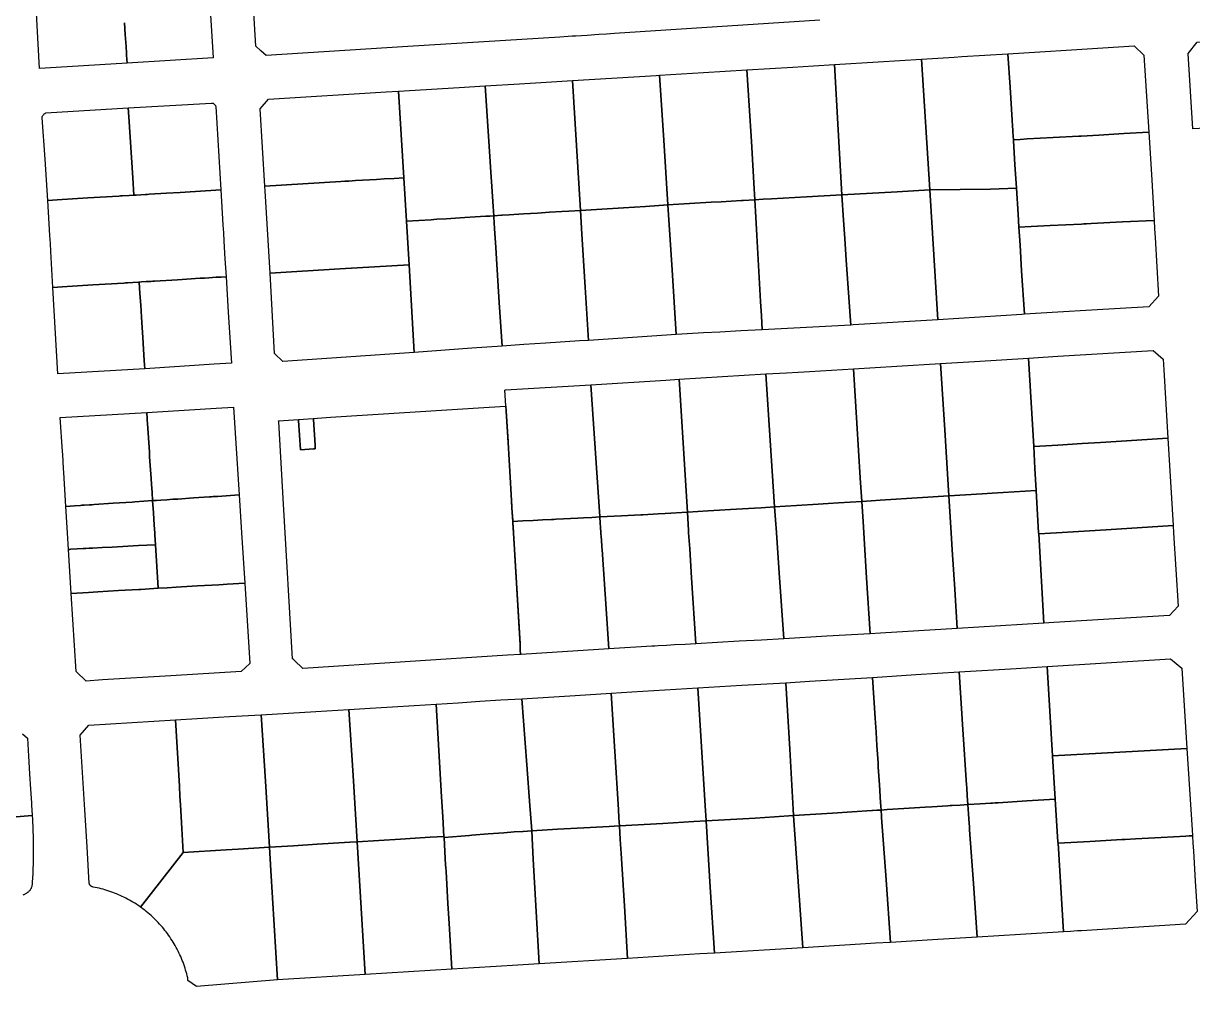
# Model space of a CAD drawing. Header units: metres. Extents: x 3 to 1005126, y 39 to 4383651.
# Drawn here: x 478348 to 478615.7, y 4364191.4 to 4364412.1 of the extents above; entities that cross this region are included whole.
import ezdxf

# ---------------------------------------------------------------- set-up
doc = ezdxf.new("R2010")
doc.units = ezdxf.units.M
doc.header["$MEASUREMENT"] = 0
doc.layers.add('TM_Llucmajor', color=7, linetype='Continuous')

msp = doc.modelspace()

# ---------------------------------------------------------------- linework, layer by layer
at = {"layer": 'TM_Llucmajor', "linetype": 'Continuous', "flags": 128}
for points in [[(478530.4, 4364412.82), (478506.86, 4364411.28), (478483.32, 4364409.76), (478481.52, 4364409.65), (478479.72, 4364409.53), (478477.11, 4364409.36), (478474.5, 4364409.2), (478473.62, 4364409.14), (478472.75, 4364409.09), (478470.79, 4364408.96), (478436, 4364406.81), (478403.58, 4364404.75), (478402.39, 4364405.82), (478401.21, 4364406.9), (478399.58, 4364433.83)], [(478390.2, 4364424.01), (478391.42, 4364404.22), (478371.73, 4364403.01), (478371.67, 4364403.94), (478371.62, 4364404.86), (478371.57, 4364405.63), (478371.52, 4364406.4), (478371.49, 4364406.83), (478371.32, 4364409.54), (478371.14, 4364412.25)], [(478371.14, 4364412.25), (478371.32, 4364409.54), (478371.49, 4364406.83), (478371.52, 4364406.4), (478371.57, 4364405.63), (478371.62, 4364404.86), (478371.67, 4364403.94), (478371.73, 4364403.01), (478371.73, 4364403.01), (478355.47, 4364402), (478351.7, 4364401.77), (478350.57, 4364421.56)], [(478347.77, 4364249.3), (478348.9, 4364248.3), (478349.15, 4364244.24), (478349.4, 4364240.18), (478349.47, 4364239), (478349.54, 4364237.82), (478349.81, 4364233.41), (478349.85, 4364232.73), (478349.89, 4364232.05), (478349.93, 4364231.52), (478349.96, 4364230.99), (478349.99, 4364230.58), (478334.44, 4364229.32)], [(478334.44, 4364229.32), (478349.99, 4364230.58), (478350, 4364230.46), (478350.03, 4364229.92), (478350.06, 4364229.39), (478350.09, 4364228.86), (478350.11, 4364228.32), (478350.14, 4364227.78), (478350.16, 4364227.24), (478350.17, 4364226.71), (478350.19, 4364226.17), (478350.2, 4364225.63), (478350.22, 4364225.09), (478350.22, 4364224.55), (478350.23, 4364224.02), (478350.24, 4364223.48), (478350.24, 4364222.94), (478350.24, 4364222.41), (478350.23, 4364221.87), (478350.23, 4364221.34), (478350.22, 4364220.8), (478350.21, 4364220.27), (478350.2, 4364219.74), (478350.19, 4364219.21), (478350.17, 4364218.68), (478350.15, 4364218.16), (478350.13, 4364217.64), (478350.11, 4364217.11), (478350.08, 4364216.59), (478350.05, 4364216.08), (478350.02, 4364215.56), (478349.99, 4364215.05), (478349.98, 4364214.89), (478349.96, 4364214.76), (478349.93, 4364214.58), (478349.91, 4364214.46), (478349.89, 4364214.38), (478349.84, 4364214.22), (478349.79, 4364214.06), (478349.76, 4364213.99), (478349.72, 4364213.88), (478349.63, 4364213.71), (478349.54, 4364213.56), (478349.49, 4364213.48), (478349.39, 4364213.37), (478349.25, 4364213.24), (478349.16, 4364213.16), (478349.06, 4364213.08), (478348.99, 4364213.03), (478348.85, 4364212.93), (478348.67, 4364212.81), (478348.58, 4364212.75), (478348.43, 4364212.67), (478348.29, 4364212.59), (478348.21, 4364212.55), (478348.06, 4364212.47), (478347.99, 4364212.44), (478347.87, 4364212.38)]]:
    msp.add_lwpolyline(points, dxfattribs=at)
for points in [[(478615.77, 4364387.92), (478614.72, 4364405.19), (478616.79, 4364407.83), (478645.32, 4364409.66), (478646.6, 4364389.58), (478615.77, 4364387.92)], [(478574.41, 4364389.91), (478573.93, 4364397.53), (478573.46, 4364405.16), (478580.73, 4364405.62), (478588, 4364406.07), (478602.34, 4364406.97), (478604.59, 4364404.83), (478605.69, 4364387.15), (478600, 4364386.84), (478594.3, 4364386.53), (478590.19, 4364386.3), (478589.71, 4364386.27), (478583.77, 4364385.95), (478577.84, 4364385.62), (478576.26, 4364385.53), (478574.69, 4364385.45), (478574.58, 4364387.24), (478574.47, 4364389.03), (478574.44, 4364389.47), (478574.41, 4364389.91)], [(478535.41, 4364372.8), (478534.56, 4364387.75), (478533.72, 4364402.7), (478543.71, 4364403.32), (478553.69, 4364403.93), (478555.54, 4364373.99), (478548.05, 4364373.5), (478535.41, 4364372.8)], [(478555.54, 4364373.99), (478553.69, 4364403.93), (478557.43, 4364404.16), (478561.17, 4364404.39), (478562.89, 4364404.5), (478568.17, 4364404.83), (478573.46, 4364405.16), (478573.93, 4364397.53), (478574.41, 4364389.91), (478574.44, 4364389.47), (478574.47, 4364389.03), (478574.58, 4364387.24), (478574.69, 4364385.45), (478574.7, 4364385.33), (478574.7, 4364385.21), (478575.04, 4364379.77), (478575.38, 4364374.33), (478569.48, 4364374.13), (478555.54, 4364373.99)], [(478495.58, 4364370.5), (478494.62, 4364385.36), (478493.67, 4364400.23), (478498.71, 4364400.54), (478503.76, 4364400.85), (478508.72, 4364401.15), (478513.68, 4364401.46), (478514.22, 4364393.26), (478514.75, 4364385.07), (478515.05, 4364379.63), (478515.36, 4364374.19), (478515.43, 4364372.95), (478515.5, 4364371.7), (478512.78, 4364371.55), (478512.45, 4364371.53), (478510.06, 4364371.39), (478507.78, 4364371.25), (478505.49, 4364371.11), (478500.54, 4364370.8), (478495.58, 4364370.5)], [(478515.36, 4364374.19), (478515.05, 4364379.63), (478514.75, 4364385.07), (478514.22, 4364393.26), (478513.68, 4364401.46), (478518.91, 4364401.78), (478524.15, 4364402.1), (478528.93, 4364402.4), (478533.72, 4364402.7), (478534.56, 4364387.75), (478535.41, 4364372.8), (478527.35, 4364372.36), (478519.3, 4364371.91), (478517.4, 4364371.81), (478515.5, 4364371.7), (478515.43, 4364372.95), (478515.36, 4364374.19)], [(478454.8, 4364381.63), (478454.5, 4364386.25), (478453.76, 4364397.78), (478461.6, 4364398.26), (478467.66, 4364398.63), (478473.72, 4364399), (478474.64, 4364384.13), (478475.56, 4364369.25), (478472.9, 4364369.09), (478471.26, 4364368.99), (478468.48, 4364368.82), (478465.7, 4364368.64), (478462.47, 4364368.44), (478459.24, 4364368.24), (478457.63, 4364368.14), (478457.46, 4364368.13), (478455.68, 4364368.02), (478455.61, 4364369.1), (478455.54, 4364370.17), (478455.39, 4364372.44), (478455.24, 4364374.72), (478455.04, 4364377.99), (478454.8, 4364381.63)], [(478475.56, 4364369.25), (478474.64, 4364384.13), (478473.72, 4364399), (478492.88, 4364400.18), (478493.67, 4364400.23), (478494.62, 4364385.36), (478495.58, 4364370.5), (478490.48, 4364370.18), (478485.39, 4364369.86), (478480.47, 4364369.56), (478475.56, 4364369.25)], [(478403.29, 4364374.83), (478402.21, 4364392.54), (478404.14, 4364394.75), (478431.05, 4364396.42), (478433.91, 4364396.59), (478434.52, 4364386.66), (478435.12, 4364376.74), (478432.87, 4364376.6), (478430.62, 4364376.47), (478428.82, 4364376.36), (478425.6, 4364376.16), (478424.04, 4364376.07), (478422.49, 4364375.98), (478421.59, 4364375.92), (478420.69, 4364375.87), (478412, 4364375.35), (478403.29, 4364374.83)], [(478435.12, 4364376.74), (478434.52, 4364386.66), (478433.91, 4364396.59), (478447.76, 4364397.42), (478453.76, 4364397.78), (478454.5, 4364386.25), (478454.8, 4364381.63), (478455.04, 4364377.99), (478455.24, 4364374.72), (478455.39, 4364372.44), (478455.54, 4364370.17), (478455.61, 4364369.1), (478455.68, 4364368.02), (478454.78, 4364367.97), (478453.88, 4364367.91), (478451.47, 4364367.76), (478449.05, 4364367.61), (478448, 4364367.55), (478446.95, 4364367.48), (478444.8, 4364367.35), (478442.66, 4364367.22), (478442, 4364367.18), (478441.35, 4364367.13), (478438.54, 4364366.96), (478435.73, 4364366.79), (478435.12, 4364376.74)], [(478372.13, 4364390.73), (478372, 4364392.73), (478391.07, 4364393.85), (478391.23, 4364393.84), (478391.31, 4364393.83), (478391.42, 4364393.8), (478391.52, 4364393.75), (478391.6, 4364393.7), (478391.67, 4364393.65), (478391.76, 4364393.55), (478391.83, 4364393.46), (478391.92, 4364393.34), (478391.95, 4364393.28), (478392, 4364393.19), (478392.06, 4364393.04), (478393.16, 4364373.95), (478390.92, 4364373.81), (478389.67, 4364373.73), (478383.85, 4364373.38), (478380.75, 4364373.2), (478376.78, 4364372.96), (478376.36, 4364372.93), (478375.94, 4364372.9), (478374.86, 4364372.84), (478373.78, 4364372.78), (478373.26, 4364372.75), (478373.01, 4364376.74), (478372.13, 4364390.73)], [(478353.61, 4364371.55), (478352.95, 4364381.01), (478352.29, 4364390.46), (478352.28, 4364390.56), (478352.29, 4364390.68), (478352.31, 4364390.77), (478352.33, 4364390.84), (478352.41, 4364391.01), (478352.47, 4364391.08), (478352.56, 4364391.18), (478352.62, 4364391.24), (478352.77, 4364391.35), (478352.88, 4364391.44), (478352.94, 4364391.49), (478353.12, 4364391.61), (478372, 4364392.73), (478372.13, 4364390.73), (478373.01, 4364376.74), (478373.26, 4364372.75), (478372.19, 4364372.68), (478370.59, 4364372.58), (478370.2, 4364372.56), (478369.8, 4364372.53), (478362.76, 4364372.11), (478355.71, 4364371.68), (478353.61, 4364371.55)], [(478574.7, 4364385.21), (478574.7, 4364385.33), (478574.69, 4364385.45), (478576.26, 4364385.53), (478577.84, 4364385.62), (478583.77, 4364385.95), (478589.71, 4364386.27), (478590.19, 4364386.3), (478594.3, 4364386.53), (478600, 4364386.84), (478605.69, 4364387.15), (478606.29, 4364377.5), (478606.91, 4364366.98), (478599.7, 4364366.61), (478592.5, 4364366.24), (478591.43, 4364366.19), (478591.33, 4364366.18), (478590.83, 4364366.16), (478590.32, 4364366.13), (478583.14, 4364365.76), (478578.76, 4364365.53), (478575.95, 4364365.39), (478575.76, 4364368.37), (478575.38, 4364374.33), (478575.04, 4364379.77), (478574.7, 4364385.21)], [(478404.51, 4364354.88), (478403.36, 4364373.71), (478403.29, 4364374.83), (478412, 4364375.35), (478420.69, 4364375.87), (478421.59, 4364375.92), (478422.49, 4364375.98), (478424.04, 4364376.07), (478425.6, 4364376.16), (478428.82, 4364376.36), (478430.62, 4364376.47), (478432.87, 4364376.6), (478435.12, 4364376.74), (478435.73, 4364366.79), (478436.34, 4364356.79), (478420.43, 4364355.83), (478404.51, 4364354.88)], [(478354.73, 4364351.62), (478354.5, 4364355.73), (478354.27, 4364359.84), (478354.17, 4364361.68), (478354.06, 4364363.53), (478353.61, 4364371.55), (478355.71, 4364371.68), (478362.76, 4364372.11), (478369.8, 4364372.53), (478370.2, 4364372.56), (478370.59, 4364372.58), (478372.19, 4364372.68), (478373.26, 4364372.75), (478373.78, 4364372.78), (478374.86, 4364372.84), (478375.94, 4364372.9), (478376.36, 4364372.93), (478376.78, 4364372.96), (478380.75, 4364373.2), (478383.85, 4364373.38), (478389.67, 4364373.73), (478390.92, 4364373.81), (478393.16, 4364373.95), (478393.66, 4364365.92), (478393.77, 4364364.08), (478393.89, 4364362.23), (478394.14, 4364358.15), (478394.39, 4364354.06), (478393.28, 4364353.99), (478392.16, 4364353.92), (478391.29, 4364353.87), (478390.42, 4364353.82), (478389.43, 4364353.76), (478388.44, 4364353.7), (478383.23, 4364353.38), (478378.02, 4364353.06), (478377.6, 4364353.03), (478377.18, 4364353), (478376.11, 4364352.94), (478375.05, 4364352.87), (478374.5, 4364352.84), (478374.42, 4364352.83), (478374.34, 4364352.83), (478373.07, 4364352.75), (478371.79, 4364352.67), (478371.38, 4364352.65), (478370.97, 4364352.62), (478363.9, 4364352.19), (478356.83, 4364351.75), (478355.78, 4364351.69), (478354.73, 4364351.62)], [(478515.72, 4364367.69), (478515.5, 4364371.7), (478517.4, 4364371.81), (478519.3, 4364371.91), (478527.35, 4364372.36), (478535.41, 4364372.8), (478535.8, 4364367.01), (478536.09, 4364362.78), (478536.43, 4364357.88), (478537.45, 4364342.97), (478527.3, 4364342.43), (478517.16, 4364341.89), (478516.98, 4364345.13), (478516.8, 4364348.37), (478515.96, 4364363.48), (478515.72, 4364367.69)], [(478535.8, 4364367.01), (478535.41, 4364372.8), (478548.05, 4364373.5), (478555.54, 4364373.99), (478556.46, 4364359.1), (478557.38, 4364344.22), (478538.02, 4364343), (478537.45, 4364342.97), (478536.43, 4364357.88), (478536.09, 4364362.78), (478535.8, 4364367.01)], [(478557.38, 4364344.22), (478556.46, 4364359.1), (478555.54, 4364373.99), (478569.48, 4364374.13), (478575.38, 4364374.33), (478575.76, 4364368.37), (478575.95, 4364365.39), (478576.22, 4364361.3), (478576.59, 4364355.43), (478577.23, 4364345.47), (478576.66, 4364345.43), (478557.38, 4364344.22)], [(478457.59, 4364338.18), (478456.95, 4364348.18), (478456.31, 4364358.18), (478456.22, 4364359.48), (478456.14, 4364360.78), (478455.86, 4364365.14), (478455.85, 4364365.3), (478455.79, 4364366.2), (478455.68, 4364368.02), (478457.46, 4364368.13), (478457.63, 4364368.14), (478459.24, 4364368.24), (478462.47, 4364368.44), (478465.7, 4364368.64), (478468.48, 4364368.82), (478471.26, 4364368.99), (478472.9, 4364369.09), (478475.56, 4364369.25), (478475.89, 4364363.81), (478476.64, 4364351.65), (478477.39, 4364339.48), (478475.31, 4364339.34), (478467.62, 4364338.84), (478462.61, 4364338.51), (478457.59, 4364338.18)], [(478475.89, 4364363.81), (478475.56, 4364369.25), (478480.47, 4364369.56), (478485.39, 4364369.86), (478490.48, 4364370.18), (478495.58, 4364370.5), (478496.53, 4364355.65), (478497.49, 4364340.81), (478487.44, 4364340.14), (478477.39, 4364339.48), (478476.64, 4364351.65), (478475.89, 4364363.81)], [(478497.49, 4364340.81), (478496.53, 4364355.65), (478495.58, 4364370.5), (478500.54, 4364370.8), (478505.49, 4364371.11), (478507.78, 4364371.25), (478510.06, 4364371.39), (478512.45, 4364371.53), (478512.78, 4364371.55), (478515.5, 4364371.7), (478515.72, 4364367.69), (478515.96, 4364363.48), (478516.8, 4364348.37), (478516.98, 4364345.13), (478517.16, 4364341.89), (478512.3, 4364341.63), (478507.44, 4364341.38), (478503.71, 4364341.18), (478499.98, 4364340.97), (478498.73, 4364340.89), (478497.49, 4364340.81)], [(478436.34, 4364356.79), (478435.73, 4364366.79), (478438.54, 4364366.96), (478441.35, 4364367.13), (478442, 4364367.18), (478442.66, 4364367.22), (478444.8, 4364367.35), (478446.95, 4364367.48), (478448, 4364367.55), (478449.05, 4364367.61), (478451.47, 4364367.76), (478453.88, 4364367.91), (478454.78, 4364367.97), (478455.68, 4364368.02), (478455.79, 4364366.2), (478455.85, 4364365.3), (478455.86, 4364365.14), (478456.14, 4364360.78), (478456.22, 4364359.48), (478456.31, 4364358.18), (478456.95, 4364348.18), (478457.59, 4364338.18), (478454.11, 4364337.95), (478450.64, 4364337.72), (478437.5, 4364336.72), (478436.34, 4364356.79)], [(478576.22, 4364361.3), (478575.95, 4364365.39), (478578.76, 4364365.53), (478583.14, 4364365.76), (478590.32, 4364366.13), (478590.83, 4364366.16), (478591.33, 4364366.18), (478591.43, 4364366.19), (478592.5, 4364366.24), (478599.7, 4364366.61), (478606.91, 4364366.98), (478607.03, 4364365), (478607.14, 4364363.02), (478607.94, 4364349.58), (478605.71, 4364347.14), (478592.6, 4364346.37), (478584.91, 4364345.92), (478577.23, 4364345.47), (478576.59, 4364355.43), (478576.22, 4364361.3)], [(478405.48, 4364336.49), (478404.51, 4364354.88), (478420.43, 4364355.83), (478436.34, 4364356.79), (478437.5, 4364336.72), (478407.37, 4364334.6), (478405.48, 4364336.49)], [(478374.84, 4364347.55), (478374.67, 4364350.19), (478374.5, 4364352.84), (478375.05, 4364352.87), (478376.11, 4364352.94), (478377.18, 4364353), (478377.6, 4364353.03), (478378.02, 4364353.06), (478383.23, 4364353.38), (478388.44, 4364353.7), (478389.43, 4364353.76), (478390.42, 4364353.82), (478391.29, 4364353.87), (478392.16, 4364353.92), (478393.28, 4364353.99), (478394.39, 4364354.06), (478394.9, 4364345.93), (478395.63, 4364334.29), (478391.63, 4364334.02), (478375.78, 4364332.94), (478375.72, 4364333.9), (478375.66, 4364334.86), (478375.49, 4364337.49), (478375.32, 4364340.12), (478375.17, 4364342.46), (478375.02, 4364344.79), (478374.93, 4364346.17), (478374.84, 4364347.55)], [(478375.78, 4364332.94), (478355.83, 4364331.83), (478354.73, 4364351.62), (478355.78, 4364351.69), (478356.83, 4364351.75), (478363.9, 4364352.19), (478370.97, 4364352.62), (478371.38, 4364352.65), (478371.79, 4364352.67), (478373.07, 4364352.75), (478374.34, 4364352.83), (478374.42, 4364352.83), (478374.5, 4364352.84), (478374.67, 4364350.19), (478374.84, 4364347.55), (478374.93, 4364346.17), (478375.02, 4364344.79), (478375.17, 4364342.46), (478375.32, 4364340.12), (478375.49, 4364337.49), (478375.66, 4364334.86), (478375.72, 4364333.9), (478375.78, 4364332.94)], [(478579.34, 4364315.13), (478578.75, 4364325.27), (478578.17, 4364335.4), (478581.52, 4364335.61), (478584.87, 4364335.82), (478606.68, 4364337.17), (478608.98, 4364335.15), (478609.12, 4364332.69), (478609.6, 4364324.89), (478610.07, 4364317.09), (478594.68, 4364316.11), (478590.43, 4364315.84), (478584.89, 4364315.49), (478579.34, 4364315.13)], [(478559.92, 4364303.83), (478558.96, 4364319), (478558.01, 4364334.17), (478565.8, 4364334.64), (478578.17, 4364335.4), (478578.75, 4364325.27), (478579.34, 4364315.13), (478579.63, 4364310.11), (478579.92, 4364305.08), (478574.9, 4364304.77), (478569.87, 4364304.45), (478568.72, 4364304.38), (478567.57, 4364304.31), (478563.74, 4364304.07), (478559.92, 4364303.83)], [(478500.03, 4364300.12), (478498.13, 4364330.55), (478518.02, 4364331.78), (478519.01, 4364316.53), (478520.01, 4364301.3), (478516.93, 4364301.1), (478515.43, 4364301.01), (478512.68, 4364300.85), (478509.92, 4364300.69), (478507.36, 4364300.55), (478504.81, 4364300.4), (478502.42, 4364300.26), (478500.03, 4364300.12)], [(478520.01, 4364301.3), (478519.01, 4364316.53), (478518.02, 4364331.78), (478522.72, 4364332.07), (478525.37, 4364332.22), (478528.02, 4364332.38), (478533.04, 4364332.68), (478538.05, 4364332.98), (478538.84, 4364320.48), (478539.63, 4364307.98), (478539.97, 4364302.57), (478537.32, 4364302.4), (478534.66, 4364302.23), (478532.31, 4364302.08), (478529.97, 4364301.93), (478524.99, 4364301.61), (478520.01, 4364301.3)], [(478539.63, 4364307.98), (478538.84, 4364320.48), (478538.05, 4364332.98), (478548.03, 4364333.58), (478558.01, 4364334.17), (478558.96, 4364319), (478559.92, 4364303.83), (478553.87, 4364303.45), (478544.2, 4364302.84), (478542.09, 4364302.7), (478539.97, 4364302.57), (478539.63, 4364307.98)], [(478459.67, 4364304.17), (478458.97, 4364316.04), (478458.26, 4364328.04), (478458.35, 4364328.14), (478477.95, 4364329.32), (478480, 4364299.13), (478480, 4364299.01), (478478.12, 4364298.91), (478476.23, 4364298.82), (478474.94, 4364298.75), (478470.02, 4364298.5), (478469.48, 4364298.47), (478468.93, 4364298.44), (478466.82, 4364298.33), (478464.71, 4364298.22), (478462.38, 4364298.1), (478460.04, 4364297.98), (478459.86, 4364301.08), (478459.67, 4364304.17)], [(478480, 4364299.01), (478480, 4364299.13), (478477.95, 4364329.32), (478495.08, 4364330.36), (478498.13, 4364330.55), (478500.03, 4364300.12), (478494.94, 4364299.82), (478493.31, 4364299.72), (478489.84, 4364299.53), (478489.38, 4364299.5), (478484.92, 4364299.26), (478480, 4364299.01)], [(478376.34, 4364320.94), (478376.29, 4364321.78), (478376.23, 4364322.62), (478376.22, 4364322.8), (478376.21, 4364322.97), (478392.1, 4364323.91), (478396.12, 4364324.15), (478397.39, 4364304.07), (478393.39, 4364303.8), (478392.43, 4364303.74), (478391.47, 4364303.67), (478391.04, 4364303.64), (478390.6, 4364303.62), (478386.96, 4364303.37), (478383.31, 4364303.13), (478382.74, 4364303.09), (478382.17, 4364303.06), (478380.8, 4364302.96), (478379.43, 4364302.87), (478378.49, 4364302.81), (478377.56, 4364302.75), (478377.43, 4364304.64), (478377.3, 4364306.54), (478377.22, 4364307.82), (478376.88, 4364312.82), (478376.85, 4364313.33), (478376.82, 4364313.84), (478376.6, 4364317.13), (478376.38, 4364320.42), (478376.36, 4364320.68), (478376.34, 4364320.94)], [(478458.87, 4364267.33), (478411.96, 4364264.29), (478409.96, 4364266.23), (478409.8, 4364266.39), (478409.64, 4364266.54), (478407.55, 4364301.92), (478406.45, 4364320.84), (478406.43, 4364321.07), (478410.98, 4364321.35), (478410.99, 4364321.13), (478411.42, 4364314.42), (478414.38, 4364314.61), (478414.82, 4364314.64), (478414.77, 4364315.45), (478414.39, 4364321.35), (478414.37, 4364321.6), (478418.29, 4364321.85), (478454.65, 4364324.18), (478458.47, 4364324.43), (478458.89, 4364317.46), (478458.96, 4364316.27), (478458.97, 4364316.04), (478459.67, 4364304.17), (478459.85, 4364301.31), (478459.86, 4364301.08), (478460.03, 4364298.21), (478460.04, 4364297.98), (478460.04, 4364297.93), (478460.06, 4364297.7), (478460.19, 4364295.61), (478460.2, 4364295.38), (478461.71, 4364269.92), (478461.72, 4364269.69), (478461.78, 4364268.6), (478461.85, 4364267.51), (478458.87, 4364267.33)], [(478357.7, 4364301.43), (478357.23, 4364309.23), (478357.18, 4364310.11), (478356.99, 4364313.34), (478356.95, 4364314.01), (478356.43, 4364321.81), (478360.4, 4364322.04), (478376.21, 4364322.97), (478376.22, 4364322.8), (478376.23, 4364322.62), (478376.29, 4364321.78), (478376.34, 4364320.94), (478376.36, 4364320.68), (478376.38, 4364320.42), (478376.6, 4364317.13), (478376.82, 4364313.84), (478376.85, 4364313.33), (478376.88, 4364312.82), (478377.22, 4364307.82), (478377.3, 4364306.54), (478377.43, 4364304.64), (478377.56, 4364302.75), (478375.54, 4364302.62), (478373.53, 4364302.48), (478372.91, 4364302.44), (478368.56, 4364302.15), (478364.21, 4364301.86), (478363.65, 4364301.83), (478363.09, 4364301.79), (478361.92, 4364301.71), (478361.67, 4364301.7), (478361.38, 4364301.68), (478361.08, 4364301.66), (478359.68, 4364301.56), (478357.7, 4364301.43)], [(478414.39, 4364321.35), (478414.77, 4364315.45), (478414.82, 4364314.64), (478414.38, 4364314.61), (478411.42, 4364314.42), (478410.99, 4364321.13), (478410.98, 4364321.35), (478414.37, 4364321.6), (478414.39, 4364321.35)], [(478579.92, 4364305.08), (478579.63, 4364310.11), (478579.34, 4364315.13), (478584.89, 4364315.49), (478590.43, 4364315.84), (478594.68, 4364316.11), (478610.07, 4364317.09), (478610.68, 4364307.08), (478611.28, 4364297.07), (478595.96, 4364296.1), (478584.6, 4364295.38), (478580.5, 4364295.12), (478580.48, 4364295.38), (478579.92, 4364305.08)], [(478560.45, 4364295.38), (478559.92, 4364303.83), (478563.74, 4364304.07), (478567.57, 4364304.31), (478568.72, 4364304.38), (478569.87, 4364304.45), (478574.9, 4364304.77), (478579.92, 4364305.08), (478580.48, 4364295.38), (478580.5, 4364295.12), (478581.68, 4364274.69), (478576.72, 4364274.38), (478571.76, 4364274.07), (478561.82, 4364273.45), (478561.26, 4364282.46), (478560.69, 4364291.47), (478560.45, 4364295.38)], [(478358.08, 4364295.38), (478357.7, 4364301.43), (478359.68, 4364301.56), (478361.08, 4364301.66), (478361.38, 4364301.68), (478361.67, 4364301.7), (478361.92, 4364301.71), (478363.09, 4364301.79), (478363.65, 4364301.83), (478364.21, 4364301.86), (478368.56, 4364302.15), (478372.91, 4364302.44), (478373.53, 4364302.48), (478375.54, 4364302.62), (478377.56, 4364302.75), (478377.74, 4364299.94), (478377.93, 4364297.14), (478378.05, 4364295.38), (478378.08, 4364294.9), (478378.22, 4364292.66), (478376.28, 4364292.56), (478374.33, 4364292.45), (478368.27, 4364292.12), (478366.02, 4364291.99), (478363.78, 4364291.87), (478363.03, 4364291.83), (478362.28, 4364291.79), (478361.99, 4364291.77), (478361.7, 4364291.76), (478360.28, 4364291.68), (478358.86, 4364291.6), (478358.59, 4364291.58), (478358.32, 4364291.57), (478358.08, 4364295.38)], [(478378.05, 4364295.38), (478377.93, 4364297.14), (478377.74, 4364299.94), (478377.56, 4364302.75), (478378.49, 4364302.81), (478379.43, 4364302.87), (478380.8, 4364302.96), (478382.17, 4364303.06), (478382.74, 4364303.09), (478383.31, 4364303.13), (478386.96, 4364303.37), (478390.6, 4364303.62), (478391.04, 4364303.64), (478391.47, 4364303.67), (478392.43, 4364303.74), (478393.39, 4364303.8), (478397.39, 4364304.07), (478397.94, 4364295.38), (478398.67, 4364283.86), (478394.66, 4364283.62), (478393.7, 4364283.56), (478392.74, 4364283.5), (478387.86, 4364283.21), (478382.98, 4364282.92), (478380.9, 4364282.8), (478378.83, 4364282.67), (478378.53, 4364287.67), (478378.22, 4364292.66), (478378.08, 4364294.9), (478378.05, 4364295.38)], [(478520.42, 4364295.49), (478520.21, 4364298.39), (478520.01, 4364301.3), (478524.99, 4364301.61), (478529.97, 4364301.93), (478532.31, 4364302.08), (478534.66, 4364302.23), (478537.32, 4364302.4), (478539.97, 4364302.57), (478540.12, 4364300.27), (478540.26, 4364297.98), (478540.43, 4364295.38), (478541.08, 4364285.1), (478541.89, 4364272.23), (478532.01, 4364271.67), (478522.12, 4364271.11), (478521.06, 4364286.2), (478520.43, 4364295.38), (478520.42, 4364295.49)], [(478540.26, 4364297.98), (478540.12, 4364300.27), (478539.97, 4364302.57), (478542.09, 4364302.7), (478544.2, 4364302.84), (478553.87, 4364303.45), (478559.92, 4364303.83), (478560.45, 4364295.38), (478560.69, 4364291.47), (478561.26, 4364282.46), (478561.82, 4364273.45), (478544.3, 4364272.36), (478541.89, 4364272.23), (478541.08, 4364285.1), (478540.43, 4364295.38), (478540.26, 4364297.98)], [(478480.1, 4364297.58), (478480, 4364299.01), (478484.92, 4364299.26), (478489.38, 4364299.5), (478489.84, 4364299.53), (478493.31, 4364299.72), (478494.94, 4364299.82), (478500.03, 4364300.12), (478500.3, 4364295.91), (478500.33, 4364295.38), (478500.57, 4364291.7), (478500.99, 4364285.04), (478501.94, 4364269.96), (478499.52, 4364269.83), (478497.11, 4364269.69), (478495.22, 4364269.58), (478493.34, 4364269.47), (478492.62, 4364269.42), (478491.88, 4364269.38), (478482.05, 4364268.77), (478481.35, 4364279.14), (478480.66, 4364289.25), (478480.59, 4364290.41), (478480.51, 4364291.56), (478480.48, 4364291.99), (478480.44, 4364292.51), (478480.38, 4364293.46), (478480.35, 4364293.89), (478480.32, 4364294.32), (478480.25, 4364295.38), (478480.16, 4364296.66), (478480.1, 4364297.58)], [(478500.33, 4364295.38), (478500.3, 4364295.91), (478500.03, 4364300.12), (478502.42, 4364300.26), (478504.81, 4364300.4), (478507.36, 4364300.55), (478509.92, 4364300.69), (478512.68, 4364300.85), (478515.43, 4364301.01), (478516.93, 4364301.1), (478520.01, 4364301.3), (478520.21, 4364298.39), (478520.42, 4364295.49), (478520.43, 4364295.38), (478521.06, 4364286.2), (478522.12, 4364271.11), (478517, 4364270.82), (478511.87, 4364270.53), (478506.91, 4364270.25), (478501.94, 4364269.96), (478500.99, 4364285.04), (478500.57, 4364291.7), (478500.33, 4364295.38)], [(478460.2, 4364295.38), (478460.06, 4364297.7), (478460.04, 4364297.98), (478462.38, 4364298.1), (478464.71, 4364298.22), (478466.82, 4364298.33), (478468.93, 4364298.44), (478469.48, 4364298.47), (478470.02, 4364298.5), (478474.94, 4364298.75), (478476.23, 4364298.82), (478478.12, 4364298.91), (478480, 4364299.01), (478480.1, 4364297.58), (478480.16, 4364296.66), (478480.25, 4364295.38), (478480.32, 4364294.32), (478480.35, 4364293.89), (478480.38, 4364293.46), (478480.44, 4364292.51), (478480.48, 4364291.99), (478480.51, 4364291.56), (478480.59, 4364290.41), (478480.66, 4364289.25), (478481.35, 4364279.14), (478482.05, 4364268.77), (478461.94, 4364267.52), (478461.85, 4364267.51), (478461.78, 4364268.6), (478461.72, 4364269.69), (478460.2, 4364295.38)], [(478581.68, 4364274.69), (478580.5, 4364295.12), (478584.6, 4364295.38), (478595.96, 4364296.1), (478611.28, 4364297.07), (478611.38, 4364295.38), (478612.4, 4364278.61), (478610.46, 4364276.42), (478583.94, 4364274.83), (478581.68, 4364274.69)], [(478358.95, 4364281.48), (478358.32, 4364291.57), (478358.59, 4364291.58), (478358.86, 4364291.6), (478360.28, 4364291.68), (478361.7, 4364291.76), (478361.99, 4364291.77), (478362.28, 4364291.79), (478363.03, 4364291.83), (478363.78, 4364291.87), (478366.02, 4364291.99), (478368.27, 4364292.12), (478374.33, 4364292.45), (478376.28, 4364292.56), (478378.22, 4364292.66), (478378.53, 4364287.67), (478378.83, 4364282.67), (478374.86, 4364282.43), (478374.45, 4364282.41), (478369.73, 4364282.13), (478365.01, 4364281.85), (478363.98, 4364281.78), (478362.86, 4364281.71), (478358.95, 4364281.48)], [(478398.67, 4364283.86), (478399.84, 4364265.42), (478397.85, 4364263.58), (478381.71, 4364262.61), (478366.1, 4364261.66), (478362.32, 4364261.43), (478360.07, 4364263.58), (478358.95, 4364281.48), (478362.86, 4364281.71), (478363.98, 4364281.78), (478365.01, 4364281.85), (478369.73, 4364282.13), (478374.45, 4364282.41), (478374.86, 4364282.43), (478378.83, 4364282.67), (478380.9, 4364282.8), (478382.98, 4364282.92), (478387.86, 4364283.21), (478392.74, 4364283.5), (478393.7, 4364283.56), (478394.66, 4364283.62), (478398.67, 4364283.86)], [(478563.97, 4364237.62), (478563.14, 4364250.29), (478562.28, 4364263.51), (478575.32, 4364264.33), (478582.4, 4364264.77), (478583.04, 4364254.52), (478583.68, 4364244.27), (478583.99, 4364239.31), (478584.3, 4364234.34), (478577.74, 4364233.94), (478571.18, 4364233.53), (478570.54, 4364233.5), (478569.9, 4364233.46), (478569.53, 4364233.44), (478567.08, 4364233.29), (478564.25, 4364233.11), (478564.12, 4364235.09), (478564, 4364237.06), (478563.97, 4364237.62)], [(478583.68, 4364244.27), (478583.04, 4364254.52), (478582.4, 4364264.77), (478610.67, 4364266.48), (478613.29, 4364264.34), (478614.45, 4364245.95), (478599.06, 4364245.11), (478583.68, 4364244.27)], [(478524.19, 4364233.45), (478523.47, 4364245.82), (478522.59, 4364261.04), (478528.02, 4364261.36), (478542.42, 4364262.27), (478543.03, 4364252.95), (478543.24, 4364249.67), (478543.44, 4364246.66), (478543.64, 4364243.65), (478543.7, 4364242.65), (478543.76, 4364241.66), (478544.03, 4364237.63), (478544.29, 4364233.61), (478544.35, 4364232.74), (478544.4, 4364231.87), (478543.42, 4364231.81), (478542.43, 4364231.75), (478542.34, 4364231.75), (478542.24, 4364231.74), (478533.3, 4364231.17), (478524.36, 4364230.6), (478524.27, 4364232.03), (478524.19, 4364233.45)], [(478543.24, 4364249.67), (478543.03, 4364252.95), (478542.42, 4364262.27), (478552.35, 4364262.89), (478562.28, 4364263.51), (478563.14, 4364250.29), (478563.97, 4364237.62), (478564, 4364237.06), (478564.12, 4364235.09), (478564.25, 4364233.11), (478562.47, 4364233.01), (478560.68, 4364232.9), (478560.2, 4364232.87), (478559.72, 4364232.84), (478556.04, 4364232.61), (478554.5, 4364232.51), (478550.8, 4364232.28), (478547.12, 4364232.05), (478545.76, 4364231.96), (478544.4, 4364231.87), (478544.35, 4364232.74), (478544.29, 4364233.61), (478544.03, 4364237.63), (478543.76, 4364241.66), (478543.7, 4364242.65), (478543.64, 4364243.65), (478543.44, 4364246.66), (478543.24, 4364249.67)], [(478484.24, 4364231.97), (478483.4, 4364245.31), (478482.57, 4364258.64), (478487.29, 4364258.93), (478494.88, 4364259.39), (478502.46, 4364259.84), (478504.12, 4364232.8), (478504.33, 4364229.46), (478504.34, 4364229.36), (478501.53, 4364229.21), (478494.4, 4364228.81), (478484.47, 4364228.26), (478484.35, 4364230.11), (478484.24, 4364231.97)], [(478504.12, 4364232.8), (478502.46, 4364259.84), (478512.53, 4364260.44), (478522.59, 4364261.04), (478523.47, 4364245.82), (478524.19, 4364233.45), (478524.27, 4364232.03), (478524.36, 4364230.6), (478519.97, 4364230.32), (478515.58, 4364230.04), (478508.55, 4364229.59), (478504.34, 4364229.36), (478504.33, 4364229.46), (478504.12, 4364232.8)], [(478443.75, 4364234.9), (478443.12, 4364245.53), (478442.49, 4364256.15), (478447.51, 4364256.46), (478452.53, 4364256.78), (478457.32, 4364257.08), (478462.11, 4364257.37), (478463.26, 4364242.25), (478463.97, 4364232.89), (478464.12, 4364230.96), (478464.41, 4364227.13), (478462.4, 4364226.98), (478462.33, 4364226.98), (478460.38, 4364226.84), (478457.98, 4364226.65), (478454.38, 4364226.38), (478450.7, 4364226.11), (478450.12, 4364226.06), (478449.14, 4364225.98), (478448.16, 4364225.91), (478446.23, 4364225.76), (478444.3, 4364225.61), (478444.29, 4364225.7), (478444.29, 4364225.79), (478444.02, 4364230.34), (478443.75, 4364234.9)], [(478464.12, 4364230.96), (478463.97, 4364232.89), (478463.26, 4364242.25), (478462.11, 4364257.37), (478474.3, 4364258.13), (478482.57, 4364258.64), (478483.4, 4364245.31), (478484.24, 4364231.97), (478484.35, 4364230.11), (478484.47, 4364228.26), (478483.3, 4364228.19), (478482.14, 4364228.13), (478479.25, 4364227.97), (478476.36, 4364227.81), (478470.32, 4364227.46), (478464.41, 4364227.13), (478464.12, 4364230.96)], [(478404.31, 4364223.32), (478403.39, 4364238.51), (478402.46, 4364253.7), (478414.92, 4364254.46), (478422.54, 4364254.92), (478423.47, 4364239.76), (478424.4, 4364224.57), (478422.72, 4364224.48), (478415.29, 4364224.01), (478409.8, 4364223.67), (478404.31, 4364223.32)], [(478424.4, 4364224.57), (478423.47, 4364239.76), (478422.54, 4364254.92), (478427.39, 4364255.21), (478429.93, 4364255.37), (478432.48, 4364255.53), (478437.49, 4364255.84), (478442.49, 4364256.15), (478443.12, 4364245.53), (478443.75, 4364234.9), (478444.02, 4364230.34), (478444.29, 4364225.79), (478442.71, 4364225.71), (478441.13, 4364225.63), (478437.73, 4364225.42), (478434.33, 4364225.2), (478429.36, 4364224.89), (478424.4, 4364224.57)], [(478374.77, 4364209.64), (478374.63, 4364209.73), (478374.25, 4364210), (478373.86, 4364210.26), (478373.46, 4364210.51), (478373.06, 4364210.76), (478372.66, 4364210.99), (478372.25, 4364211.22), (478371.84, 4364211.45), (478371.43, 4364211.67), (478371.01, 4364211.88), (478370.59, 4364212.08), (478370.16, 4364212.28), (478369.74, 4364212.46), (478369.3, 4364212.65), (478368.87, 4364212.82), (478368.43, 4364212.99), (478367.99, 4364213.15), (478367.55, 4364213.3), (478367.1, 4364213.44), (478366.66, 4364213.58), (478366.21, 4364213.71), (478365.76, 4364213.83), (478365.3, 4364213.94), (478364.84, 4364214.04), (478364.39, 4364214.14), (478363.95, 4364214.23), (478363.83, 4364214.25), (478363.74, 4364214.28), (478363.66, 4364214.32), (478363.57, 4364214.36), (478363.49, 4364214.41), (478363.42, 4364214.46), (478363.35, 4364214.53), (478363.28, 4364214.6), (478363.23, 4364214.67), (478363.18, 4364214.75), (478363.13, 4364214.83), (478363.09, 4364214.92), (478363.06, 4364215), (478362.55, 4364223.47), (478362.03, 4364231.94), (478361, 4364249.03), (478362.98, 4364251.31), (478372.9, 4364251.91), (478382.82, 4364252.51), (478383.7, 4364237.34), (478383.83, 4364235.05), (478383.95, 4364233.09), (478384.27, 4364227.61), (478384.59, 4364222.13), (478374.77, 4364209.64)], [(478384.59, 4364222.13), (478384.27, 4364227.61), (478383.95, 4364233.09), (478383.83, 4364235.05), (478383.7, 4364237.34), (478382.82, 4364252.51), (478387.75, 4364252.81), (478392.68, 4364253.11), (478395.19, 4364253.26), (478402.46, 4364253.7), (478403.39, 4364238.51), (478404.31, 4364223.32), (478400.73, 4364223.1), (478397.15, 4364222.89), (478395.8, 4364222.81), (478394.44, 4364222.72), (478384.59, 4364222.13)], [(478584.3, 4364234.34), (478583.99, 4364239.31), (478583.68, 4364244.27), (478599.06, 4364245.11), (478614.45, 4364245.95), (478615.63, 4364227.33), (478615.71, 4364225.99), (478614.94, 4364225.94), (478614.18, 4364225.9), (478611.35, 4364225.74), (478608.52, 4364225.58), (478605.61, 4364225.42), (478602.69, 4364225.25), (478600.32, 4364225.12), (478599.52, 4364225.08), (478592.22, 4364224.67), (478584.93, 4364224.26), (478584.91, 4364224.52), (478584.3, 4364234.34)], [(478544.52, 4364230.16), (478544.5, 4364230.43), (478544.4, 4364231.87), (478545.76, 4364231.96), (478547.12, 4364232.05), (478550.8, 4364232.28), (478554.5, 4364232.51), (478556.04, 4364232.61), (478559.72, 4364232.84), (478560.2, 4364232.87), (478560.68, 4364232.9), (478562.47, 4364233.01), (478564.25, 4364233.11), (478564.4, 4364230.96), (478564.56, 4364228.8), (478564.61, 4364228.07), (478564.66, 4364227.33), (478565.53, 4364215.04), (478566.4, 4364202.74), (478557.36, 4364202.18), (478546.55, 4364201.54), (478545.53, 4364215.85), (478544.52, 4364230.16)], [(478564.56, 4364228.8), (478564.4, 4364230.96), (478564.25, 4364233.11), (478567.08, 4364233.29), (478569.53, 4364233.44), (478569.9, 4364233.46), (478570.54, 4364233.5), (478571.18, 4364233.53), (478577.74, 4364233.94), (478584.3, 4364234.34), (478584.91, 4364224.52), (478584.93, 4364224.26), (478585.56, 4364214.11), (478586.19, 4364203.97), (478576.29, 4364203.35), (478566.4, 4364202.74), (478565.53, 4364215.04), (478564.66, 4364227.33), (478564.61, 4364228.07), (478564.56, 4364228.8)], [(478506.21, 4364199.09), (478505.27, 4364214.23), (478504.34, 4364229.36), (478508.55, 4364229.59), (478515.58, 4364230.04), (478519.97, 4364230.32), (478524.36, 4364230.6), (478525.43, 4364215.47), (478526.5, 4364200.33), (478506.21, 4364199.09)], [(478526.5, 4364200.33), (478525.43, 4364215.47), (478524.36, 4364230.6), (478533.3, 4364231.17), (478542.24, 4364231.74), (478542.34, 4364231.75), (478542.43, 4364231.75), (478543.42, 4364231.81), (478544.4, 4364231.87), (478544.5, 4364230.43), (478544.52, 4364230.16), (478545.53, 4364215.85), (478546.55, 4364201.54), (478543.12, 4364201.34), (478539.7, 4364201.14), (478526.5, 4364200.33)], [(478444.68, 4364219.2), (478444.49, 4364222.4), (478444.3, 4364225.61), (478446.23, 4364225.76), (478448.16, 4364225.91), (478449.14, 4364225.98), (478450.12, 4364226.06), (478450.7, 4364226.11), (478454.38, 4364226.38), (478457.98, 4364226.65), (478460.38, 4364226.84), (478462.33, 4364226.98), (478462.4, 4364226.98), (478464.41, 4364227.13), (478464.57, 4364223.85), (478464.73, 4364220.57), (478465.42, 4364208.6), (478466.12, 4364196.63), (478461.18, 4364196.33), (478456.24, 4364196.03), (478451.16, 4364195.72), (478446.08, 4364195.41), (478445.46, 4364205.88), (478445.19, 4364210.48), (478444.84, 4364216.35), (478444.76, 4364217.77), (478444.71, 4364218.72), (478444.68, 4364219.2)], [(478464.73, 4364220.57), (478464.57, 4364223.85), (478464.41, 4364227.13), (478470.32, 4364227.46), (478476.36, 4364227.81), (478479.25, 4364227.97), (478482.14, 4364228.13), (478483.3, 4364228.19), (478484.47, 4364228.26), (478484.66, 4364225.09), (478484.86, 4364221.92), (478485.61, 4364209.9), (478486.36, 4364197.88), (478466.12, 4364196.63), (478465.42, 4364208.6), (478464.73, 4364220.57)], [(478484.86, 4364221.92), (478484.66, 4364225.09), (478484.47, 4364228.26), (478494.4, 4364228.81), (478501.53, 4364229.21), (478504.34, 4364229.36), (478505.27, 4364214.23), (478506.21, 4364199.09), (478502.9, 4364198.89), (478486.36, 4364197.88), (478485.61, 4364209.9), (478484.86, 4364221.92)], [(478404.64, 4364218.04), (478404.48, 4364220.68), (478404.31, 4364223.32), (478409.8, 4364223.67), (478415.29, 4364224.01), (478422.72, 4364224.48), (478424.4, 4364224.57), (478425.32, 4364209.38), (478426.25, 4364194.2), (478406.17, 4364192.97), (478404.64, 4364218.04)], [(478426.25, 4364194.2), (478425.32, 4364209.38), (478424.4, 4364224.57), (478429.36, 4364224.89), (478434.33, 4364225.2), (478437.73, 4364225.42), (478441.13, 4364225.63), (478442.71, 4364225.71), (478444.29, 4364225.79), (478444.29, 4364225.7), (478444.3, 4364225.61), (478444.49, 4364222.4), (478444.68, 4364219.2), (478444.71, 4364218.72), (478444.76, 4364217.77), (478444.84, 4364216.35), (478445.19, 4364210.48), (478445.46, 4364205.88), (478446.08, 4364195.41), (478436.14, 4364194.8), (478426.25, 4364194.2)], [(478586.19, 4364203.97), (478585.56, 4364214.11), (478584.93, 4364224.26), (478592.22, 4364224.67), (478599.52, 4364225.08), (478600.32, 4364225.12), (478602.69, 4364225.25), (478605.61, 4364225.42), (478608.52, 4364225.58), (478611.35, 4364225.74), (478614.18, 4364225.9), (478614.94, 4364225.94), (478615.71, 4364225.99), (478615.82, 4364224.25), (478615.93, 4364222.5), (478616.36, 4364215.54), (478616.8, 4364208.58), (478614.09, 4364205.69), (478590.33, 4364204.22), (478589.38, 4364204.17), (478587.78, 4364204.07), (478586.19, 4364203.97)], [(478406.17, 4364192.97), (478387.6, 4364191.4), (478385.65, 4364192.78), (478385.61, 4364193.4), (478385.5, 4364193.86), (478385.39, 4364194.31), (478385.26, 4364194.76), (478385.13, 4364195.21), (478384.99, 4364195.66), (478384.85, 4364196.1), (478384.69, 4364196.55), (478384.53, 4364196.98), (478384.36, 4364197.42), (478384.18, 4364197.86), (478384, 4364198.28), (478383.81, 4364198.71), (478383.61, 4364199.14), (478383.4, 4364199.56), (478383.19, 4364199.97), (478382.97, 4364200.39), (478382.74, 4364200.8), (478382.51, 4364201.2), (478382.27, 4364201.6), (478382.02, 4364202), (478381.77, 4364202.39), (478381.5, 4364202.78), (478381.24, 4364203.16), (478380.96, 4364203.54), (478380.68, 4364203.92), (478380.4, 4364204.29), (478380.1, 4364204.65), (478379.8, 4364205.01), (478379.5, 4364205.37), (478379.18, 4364205.72), (478378.87, 4364206.06), (478378.54, 4364206.4), (478378.22, 4364206.73), (478377.88, 4364207.06), (478377.54, 4364207.38), (478377.2, 4364207.7), (478376.84, 4364208.01), (478376.49, 4364208.31), (478376.13, 4364208.61), (478375.76, 4364208.9), (478375.39, 4364209.18), (478375.01, 4364209.46), (478374.77, 4364209.64), (478384.59, 4364222.13), (478394.44, 4364222.72), (478395.8, 4364222.81), (478397.15, 4364222.89), (478400.73, 4364223.1), (478404.31, 4364223.32), (478404.48, 4364220.68), (478404.64, 4364218.04), (478406.17, 4364192.97)]]:
    msp.add_lwpolyline(points, close=True, dxfattribs=at)

doc.saveas('drawing.dxf')
